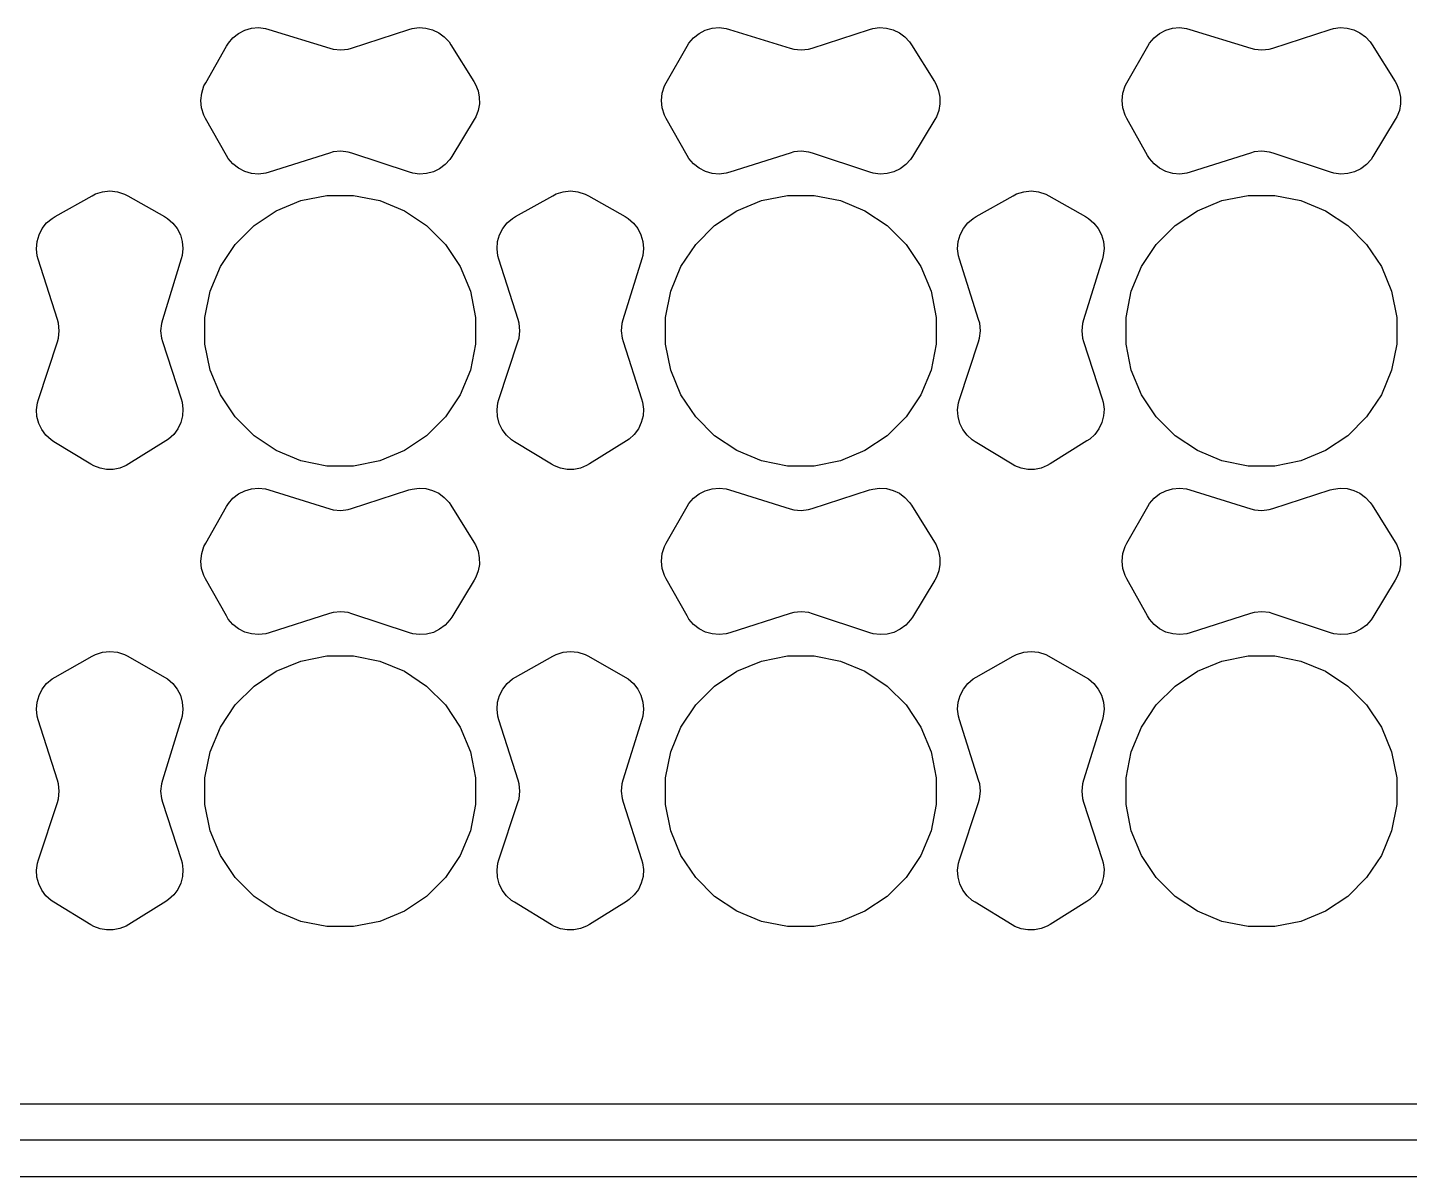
# Model space of a CAD drawing. Header units: millimetres. Extents: x 69 to 174, y -160 to -92.
# Drawn here: x 118.24 to 125.86, y -120.6 to -114.26 of the extents above; entities that cross this region are included whole.
import ezdxf

# ---------------------------------------------------------------- set-up
doc = ezdxf.new("R2010")
doc.units = ezdxf.units.MM
doc.layers.add('Front', color=13, linetype='CONTINUOUS', true_color=0xc83434)

msp = doc.modelspace()

# ---------------------------------------------------------------- linework, layer by layer
at = {"layer": 'Front', "linetype": 'CONTINUOUS'}
for p, q in [((119.369965, -114.319922), (119.400375, -114.295957)), ((119.400375, -114.295957), (119.434826, -114.278287)), ((119.434826, -114.278287), (119.472032, -114.267572)), ((119.472032, -114.267572), (119.510604, -114.264211)), ((119.510604, -114.264211), (119.549102, -114.26833)), ((119.549102, -114.26833), (119.56773, -114.273619)), ((119.56773, -114.273619), (119.903712, -114.377468)), ((120.024385, -114.376661), (120.340686, -114.274239)), ((120.340686, -114.274239), (120.358849, -114.268823)), ((120.358849, -114.268823), (120.396456, -114.264142)), ((120.396456, -114.264142), (120.434272, -114.266623)), ((120.434272, -114.266623), (120.470945, -114.276177)), ((120.470945, -114.276177), (120.505164, -114.292462)), ((120.505164, -114.292462), (120.535707, -114.314897)), ((121.909965, -114.319922), (121.940375, -114.295957)), ((121.940375, -114.295957), (121.974826, -114.278287)), ((121.974826, -114.278287), (122.012032, -114.267572)), ((122.012032, -114.267572), (122.050604, -114.264211)), ((122.050604, -114.264211), (122.089102, -114.26833)), ((122.089102, -114.26833), (122.10773, -114.273619)), ((122.10773, -114.273619), (122.443712, -114.377468)), ((122.564385, -114.376661), (122.880686, -114.274239)), ((122.880686, -114.274239), (122.898849, -114.268823)), ((122.898849, -114.268823), (122.936456, -114.264142)), ((122.936456, -114.264142), (122.974272, -114.266623)), ((122.974272, -114.266623), (123.010945, -114.276177)), ((123.010945, -114.276177), (123.045164, -114.292462)), ((123.045164, -114.292462), (123.075707, -114.314897)), ((124.449965, -114.319922), (124.480375, -114.295957)), ((124.480375, -114.295957), (124.514826, -114.278287)), ((124.514826, -114.278287), (124.552032, -114.267572)), ((124.552032, -114.267572), (124.590604, -114.264211)), ((124.590604, -114.264211), (124.629102, -114.26833)), ((124.629102, -114.26833), (124.64773, -114.273619)), ((124.64773, -114.273619), (124.983712, -114.377468)), ((125.104385, -114.376661), (125.420686, -114.274239)), ((125.420686, -114.274239), (125.438849, -114.268823)), ((125.438849, -114.268823), (125.476456, -114.264142)), ((125.476456, -114.264142), (125.514272, -114.266623)), ((125.514272, -114.266623), (125.550945, -114.276177)), ((125.550945, -114.276177), (125.585164, -114.292462)), ((125.585164, -114.292462), (125.615707, -114.314897)), ((119.219998, -114.567911), (119.334778, -114.365898)), ((119.334778, -114.365898), (119.344731, -114.349287)), ((119.344731, -114.349287), (119.369965, -114.319922)), ((120.535707, -114.314897), (120.561481, -114.342679)), ((120.561481, -114.342679), (120.571899, -114.358513)), ((120.571899, -114.358513), (120.698898, -114.561711)), ((121.759998, -114.567911), (121.874778, -114.365898)), ((121.874778, -114.365898), (121.884731, -114.349287)), ((121.884731, -114.349287), (121.909965, -114.319922)), ((123.075707, -114.314897), (123.101481, -114.342679)), ((123.101481, -114.342679), (123.111899, -114.358513)), ((123.111899, -114.358513), (123.238898, -114.561711)), ((124.299998, -114.567911), (124.414778, -114.365898)), ((124.414778, -114.365898), (124.424731, -114.349287)), ((124.424731, -114.349287), (124.449965, -114.319922)), ((125.615707, -114.314897), (125.641481, -114.342679)), ((125.641481, -114.342679), (125.651899, -114.358513)), ((125.651899, -114.358513), (125.778898, -114.561711)), ((119.903712, -114.377468), (119.923398, -114.383035)), ((119.923398, -114.383035), (119.964114, -114.386934)), ((119.964114, -114.386934), (120.004776, -114.382491)), ((120.004776, -114.382491), (120.024385, -114.376661)), ((122.443712, -114.377468), (122.463398, -114.383035)), ((122.463398, -114.383035), (122.504114, -114.386934)), ((122.504114, -114.386934), (122.544776, -114.382491)), ((122.544776, -114.382491), (122.564385, -114.376661)), ((124.983712, -114.377468), (125.003398, -114.383035)), ((125.003398, -114.383035), (125.044114, -114.386934)), ((125.044114, -114.386934), (125.084776, -114.382491)), ((125.084776, -114.382491), (125.104385, -114.376661)), ((119.197667, -114.625273), (119.210268, -114.586066)), ((119.210268, -114.586066), (119.219998, -114.567911)), ((120.698898, -114.561711), (120.7083, -114.577547)), ((120.7083, -114.577547), (120.721774, -114.611819)), ((121.737667, -114.625273), (121.750268, -114.586066)), ((121.750268, -114.586066), (121.759998, -114.567911)), ((123.238898, -114.561711), (123.2483, -114.577547)), ((123.2483, -114.577547), (123.261774, -114.611819)), ((124.277667, -114.625273), (124.290268, -114.586066)), ((124.290268, -114.586066), (124.299998, -114.567911)), ((125.778898, -114.561711), (125.7883, -114.577547)), ((125.7883, -114.577547), (125.801774, -114.611819)), ((119.193339, -114.666228), (119.197667, -114.625273)), ((119.197468, -114.707203), (119.193339, -114.666228)), ((120.721774, -114.611819), (120.72875, -114.647978)), ((120.72875, -114.647978), (120.728993, -114.684802)), ((121.733339, -114.666228), (121.737667, -114.625273)), ((121.737468, -114.707203), (121.733339, -114.666228)), ((123.261774, -114.611819), (123.26875, -114.647978)), ((123.26875, -114.647978), (123.268993, -114.684802)), ((124.273339, -114.666228), (124.277667, -114.625273)), ((124.277468, -114.707203), (124.273339, -114.666228)), ((125.801774, -114.611819), (125.80875, -114.647978)), ((125.80875, -114.647978), (125.808993, -114.684802)), ((119.20988, -114.74647), (119.197468, -114.707203)), ((119.219522, -114.764672), (119.20988, -114.74647)), ((120.709477, -114.755497), (120.700286, -114.771457)), ((120.722495, -114.72105), (120.709477, -114.755497)), ((120.728993, -114.684802), (120.722495, -114.72105)), ((121.74988, -114.74647), (121.737468, -114.707203)), ((121.759522, -114.764672), (121.74988, -114.74647)), ((123.249477, -114.755497), (123.240286, -114.771457)), ((123.262495, -114.72105), (123.249477, -114.755497)), ((123.268993, -114.684802), (123.262495, -114.72105)), ((124.28988, -114.74647), (124.277468, -114.707203)), ((124.299522, -114.764672), (124.28988, -114.74647)), ((125.789477, -114.755497), (125.780286, -114.771457)), ((125.802495, -114.72105), (125.789477, -114.755497)), ((125.808993, -114.684802), (125.802495, -114.72105)), ((119.334392, -114.969141), (119.219522, -114.764672)), ((120.700286, -114.771457), (120.576737, -114.975084)), ((121.874392, -114.969141), (121.759522, -114.764672)), ((123.240286, -114.771457), (123.116737, -114.975084)), ((124.414392, -114.969141), (124.299522, -114.764672)), ((125.780286, -114.771457), (125.656737, -114.975084)), ((119.344378, -114.985948), (119.334392, -114.969141)), ((119.902393, -114.955815), (119.569401, -115.061767)), ((119.922491, -114.94999), (119.902393, -114.955815)), ((119.964123, -114.945852), (119.922491, -114.94999)), ((120.005708, -114.950442), (119.964123, -114.945852)), ((120.025742, -114.956485), (120.005708, -114.950442)), ((120.343041, -115.061254), (120.025742, -114.956485)), ((120.576737, -114.975084), (120.56639, -114.99129)), ((121.884378, -114.985948), (121.874392, -114.969141)), ((122.442393, -114.955815), (122.109401, -115.061767)), ((122.462491, -114.94999), (122.442393, -114.955815)), ((122.504123, -114.945852), (122.462491, -114.94999)), ((122.545708, -114.950442), (122.504123, -114.945852)), ((122.565742, -114.956485), (122.545708, -114.950442)), ((122.883041, -115.061254), (122.565742, -114.956485)), ((123.116737, -114.975084), (123.10639, -114.99129)), ((124.424378, -114.985948), (124.414392, -114.969141)), ((124.982393, -114.955815), (124.649401, -115.061767)), ((125.002491, -114.94999), (124.982393, -114.955815)), ((125.044123, -114.945852), (125.002491, -114.94999)), ((125.085708, -114.950442), (125.044123, -114.945852)), ((125.105742, -114.956485), (125.085708, -114.950442)), ((125.423041, -115.061254), (125.105742, -114.956485)), ((125.656737, -114.975084), (125.64639, -114.99129)), ((119.369775, -115.015661), (119.344378, -114.985948)), ((119.400454, -115.039882), (119.369775, -115.015661)), ((119.435249, -115.057691), (119.400454, -115.039882)), ((119.472838, -115.068412), (119.435249, -115.057691)), ((119.569401, -115.061767), (119.550633, -115.067242)), ((120.361432, -115.066862), (120.343041, -115.061254)), ((120.475108, -115.059442), (120.437929, -115.069223)), ((120.509737, -115.042746), (120.475108, -115.059442)), ((120.540542, -115.019746), (120.509737, -115.042746)), ((120.56639, -114.99129), (120.540542, -115.019746)), ((121.909775, -115.015661), (121.884378, -114.985948)), ((121.940454, -115.039882), (121.909775, -115.015661)), ((121.975249, -115.057691), (121.940454, -115.039882)), ((122.012838, -115.068412), (121.975249, -115.057691)), ((122.109401, -115.061767), (122.090633, -115.067242)), ((122.901432, -115.066862), (122.883041, -115.061254)), ((123.015108, -115.059442), (122.977929, -115.069223)), ((123.049737, -115.042746), (123.015108, -115.059442)), ((123.080542, -115.019746), (123.049737, -115.042746)), ((123.10639, -114.99129), (123.080542, -115.019746)), ((124.449775, -115.015661), (124.424378, -114.985948)), ((124.480454, -115.039882), (124.449775, -115.015661)), ((124.515249, -115.057691), (124.480454, -115.039882)), ((124.552838, -115.068412), (124.515249, -115.057691)), ((124.649401, -115.061767), (124.630633, -115.067242)), ((125.441432, -115.066862), (125.423041, -115.061254)), ((125.555108, -115.059442), (125.517929, -115.069223)), ((125.589737, -115.042746), (125.555108, -115.059442)), ((125.620542, -115.019746), (125.589737, -115.042746)), ((125.64639, -114.99129), (125.620542, -115.019746)), ((119.511793, -115.071636), (119.472838, -115.068412)), ((119.550633, -115.067242), (119.511793, -115.071636)), ((120.399567, -115.071727), (120.361432, -115.066862)), ((120.437929, -115.069223), (120.399567, -115.071727)), ((122.051793, -115.071636), (122.012838, -115.068412)), ((122.090633, -115.067242), (122.051793, -115.071636)), ((122.939567, -115.071727), (122.901432, -115.066862)), ((122.977929, -115.069223), (122.939567, -115.071727)), ((124.591793, -115.071636), (124.552838, -115.068412)), ((124.630633, -115.067242), (124.591793, -115.071636)), ((125.479567, -115.071727), (125.441432, -115.066862)), ((125.517929, -115.069223), (125.479567, -115.071727)), ((118.389016, -115.306125), (118.593485, -115.191255)), ((118.593485, -115.191255), (118.611686, -115.181613)), ((118.611686, -115.181613), (118.650954, -115.169202)), ((118.650954, -115.169202), (118.691929, -115.165074)), ((118.691929, -115.165074), (118.732883, -115.169402)), ((118.732883, -115.169402), (118.77209, -115.182004)), ((118.77209, -115.182004), (118.790246, -115.191731)), ((118.790246, -115.191731), (118.992259, -115.306511)), ((119.744286, -115.218204), (119.888487, -115.18952)), ((119.888487, -115.18952), (120.035513, -115.18952)), ((120.035513, -115.18952), (120.179714, -115.218204)), ((120.929016, -115.306125), (121.133485, -115.191255)), ((121.133485, -115.191255), (121.151686, -115.181613)), ((121.151686, -115.181613), (121.190954, -115.169202)), ((121.190954, -115.169202), (121.231929, -115.165074)), ((121.231929, -115.165074), (121.272883, -115.169402)), ((121.272883, -115.169402), (121.31209, -115.182004)), ((121.31209, -115.182004), (121.330246, -115.191731)), ((121.330246, -115.191731), (121.532259, -115.306511)), ((122.284286, -115.218204), (122.428487, -115.18952)), ((122.428487, -115.18952), (122.575513, -115.18952)), ((122.575513, -115.18952), (122.719714, -115.218204)), ((123.469016, -115.306125), (123.673485, -115.191255)), ((123.673485, -115.191255), (123.691686, -115.181613)), ((123.691686, -115.181613), (123.730954, -115.169202)), ((123.730954, -115.169202), (123.771929, -115.165074)), ((123.771929, -115.165074), (123.812883, -115.169402)), ((123.812883, -115.169402), (123.85209, -115.182004)), ((123.85209, -115.182004), (123.870246, -115.191731)), ((123.870246, -115.191731), (124.072259, -115.306511)), ((124.824286, -115.218204), (124.968487, -115.18952)), ((124.968487, -115.18952), (125.115513, -115.18952)), ((125.115513, -115.18952), (125.259714, -115.218204)), ((119.486205, -115.356151), (119.608452, -115.274468)), ((119.608452, -115.274468), (119.744286, -115.218204)), ((120.179714, -115.218204), (120.315548, -115.274468)), ((120.315548, -115.274468), (120.437795, -115.356151)), ((122.026205, -115.356151), (122.148452, -115.274468)), ((122.148452, -115.274468), (122.284286, -115.218204)), ((122.719714, -115.218204), (122.855548, -115.274468)), ((122.855548, -115.274468), (122.977795, -115.356151)), ((124.566205, -115.356151), (124.688452, -115.274468)), ((124.688452, -115.274468), (124.824286, -115.218204)), ((125.259714, -115.218204), (125.395548, -115.274468)), ((125.395548, -115.274468), (125.517795, -115.356151)), ((118.318275, -115.372189), (118.342498, -115.341511)), ((118.342498, -115.341511), (118.372212, -115.316116)), ((118.372212, -115.316116), (118.389016, -115.306125)), ((118.992259, -115.306511), (119.00887, -115.316465)), ((119.00887, -115.316465), (119.038234, -115.341702)), ((119.038234, -115.341702), (119.0622, -115.372113)), ((119.382242, -115.460114), (119.486205, -115.356151)), ((120.437795, -115.356151), (120.541758, -115.460114)), ((120.858275, -115.372189), (120.882498, -115.341511)), ((120.882498, -115.341511), (120.912212, -115.316116)), ((120.912212, -115.316116), (120.929016, -115.306125)), ((121.532259, -115.306511), (121.54887, -115.316465)), ((121.54887, -115.316465), (121.578234, -115.341702)), ((121.578234, -115.341702), (121.6022, -115.372113)), ((121.922242, -115.460114), (122.026205, -115.356151)), ((122.977795, -115.356151), (123.081758, -115.460114)), ((123.398275, -115.372189), (123.422498, -115.341511)), ((123.422498, -115.341511), (123.452212, -115.316116)), ((123.452212, -115.316116), (123.469016, -115.306125)), ((124.072259, -115.306511), (124.08887, -115.316465)), ((124.08887, -115.316465), (124.118234, -115.341702)), ((124.118234, -115.341702), (124.1422, -115.372113)), ((124.462242, -115.460114), (124.566205, -115.356151)), ((125.517795, -115.356151), (125.621758, -115.460114)), ((118.289744, -115.444572), (118.300465, -115.406983)), ((118.300465, -115.406983), (118.318275, -115.372189)), ((119.0622, -115.372113), (119.079872, -115.406563)), ((119.079872, -115.406563), (119.090592, -115.443769)), ((120.829744, -115.444572), (120.840465, -115.406983)), ((120.840465, -115.406983), (120.858275, -115.372189)), ((121.6022, -115.372113), (121.619872, -115.406563)), ((121.619872, -115.406563), (121.630592, -115.443769)), ((123.369744, -115.444572), (123.380465, -115.406983)), ((123.380465, -115.406983), (123.398275, -115.372189)), ((124.1422, -115.372113), (124.159872, -115.406563)), ((124.159872, -115.406563), (124.170592, -115.443769)), ((118.28652, -115.483527), (118.289744, -115.444572)), ((118.290915, -115.522367), (118.28652, -115.483527)), ((119.093959, -115.482341), (119.089849, -115.520841)), ((119.090592, -115.443769), (119.093959, -115.482341)), ((119.300559, -115.582361), (119.382242, -115.460114)), ((120.541758, -115.460114), (120.623441, -115.582361)), ((120.82652, -115.483527), (120.829744, -115.444572)), ((120.830915, -115.522367), (120.82652, -115.483527)), ((121.633959, -115.482341), (121.629849, -115.520841)), ((121.630592, -115.443769), (121.633959, -115.482341)), ((121.840559, -115.582361), (121.922242, -115.460114)), ((123.081758, -115.460114), (123.163441, -115.582361)), ((123.36652, -115.483527), (123.369744, -115.444572)), ((123.370915, -115.522367), (123.36652, -115.483527)), ((124.173959, -115.482341), (124.169849, -115.520841)), ((124.170592, -115.443769), (124.173959, -115.482341)), ((124.380559, -115.582361), (124.462242, -115.460114)), ((125.621758, -115.460114), (125.703441, -115.582361)), ((118.29639, -115.541134), (118.290915, -115.522367)), ((118.402342, -115.874126), (118.29639, -115.541134)), ((119.084538, -115.539463), (118.980689, -115.875445)), ((119.089849, -115.520841), (119.084538, -115.539463)), ((119.244295, -115.718195), (119.300559, -115.582361)), ((120.623441, -115.582361), (120.679705, -115.718195)), ((120.83639, -115.541134), (120.830915, -115.522367)), ((120.942342, -115.874126), (120.83639, -115.541134)), ((121.624538, -115.539463), (121.520689, -115.875445)), ((121.629849, -115.520841), (121.624538, -115.539463)), ((121.784295, -115.718195), (121.840559, -115.582361)), ((123.163441, -115.582361), (123.219705, -115.718195)), ((123.37639, -115.541134), (123.370915, -115.522367)), ((123.482342, -115.874126), (123.37639, -115.541134)), ((124.164538, -115.539463), (124.060689, -115.875445)), ((124.169849, -115.520841), (124.164538, -115.539463)), ((124.324295, -115.718195), (124.380559, -115.582361)), ((125.703441, -115.582361), (125.759705, -115.718195)), ((119.215611, -115.862396), (119.244295, -115.718195)), ((120.679705, -115.718195), (120.708389, -115.862396)), ((121.755611, -115.862396), (121.784295, -115.718195)), ((123.219705, -115.718195), (123.248389, -115.862396)), ((124.295611, -115.862396), (124.324295, -115.718195)), ((125.759705, -115.718195), (125.788389, -115.862396)), ((118.408166, -115.894225), (118.402342, -115.874126)), ((118.412305, -115.935857), (118.408166, -115.894225)), ((118.975122, -115.895131), (118.971224, -115.935848)), ((118.980689, -115.875445), (118.975122, -115.895131)), ((119.215611, -116.009422), (119.215611, -115.862396)), ((120.708389, -115.862396), (120.708389, -116.009422)), ((120.948166, -115.894225), (120.942342, -115.874126)), ((120.952305, -115.935857), (120.948166, -115.894225)), ((121.515122, -115.895131), (121.511224, -115.935848)), ((121.520689, -115.875445), (121.515122, -115.895131)), ((121.755611, -116.009422), (121.755611, -115.862396)), ((123.248389, -115.862396), (123.248389, -116.009422)), ((123.488166, -115.894225), (123.482342, -115.874126)), ((123.492305, -115.935857), (123.488166, -115.894225)), ((124.055122, -115.895131), (124.051224, -115.935848)), ((124.060689, -115.875445), (124.055122, -115.895131)), ((124.295611, -116.009422), (124.295611, -115.862396)), ((125.788389, -115.862396), (125.788389, -116.009422)), ((118.407715, -115.977441), (118.412305, -115.935857)), ((118.971224, -115.935848), (118.975666, -115.976509)), ((120.947715, -115.977441), (120.952305, -115.935857)), ((121.511224, -115.935848), (121.515666, -115.976509)), ((123.487715, -115.977441), (123.492305, -115.935857)), ((124.051224, -115.935848), (124.055666, -115.976509)), ((118.296903, -116.314774), (118.401672, -115.997475)), ((118.401672, -115.997475), (118.407715, -115.977441)), ((118.975666, -115.976509), (118.981496, -115.996118)), ((118.981496, -115.996118), (119.083918, -116.312419)), ((119.244295, -116.153623), (119.215611, -116.009422)), ((120.708389, -116.009422), (120.679705, -116.153623)), ((120.836903, -116.314774), (120.941672, -115.997475)), ((120.941672, -115.997475), (120.947715, -115.977441)), ((121.515666, -115.976509), (121.521496, -115.996118)), ((121.521496, -115.996118), (121.623918, -116.312419)), ((121.784295, -116.153623), (121.755611, -116.009422)), ((123.248389, -116.009422), (123.219705, -116.153623)), ((123.376903, -116.314774), (123.481672, -115.997475)), ((123.481672, -115.997475), (123.487715, -115.977441)), ((124.055666, -115.976509), (124.061496, -115.996118)), ((124.061496, -115.996118), (124.163918, -116.312419)), ((124.324295, -116.153623), (124.295611, -116.009422)), ((125.788389, -116.009422), (125.759705, -116.153623)), ((119.300559, -116.289457), (119.244295, -116.153623)), ((120.679705, -116.153623), (120.623441, -116.289457)), ((121.840559, -116.289457), (121.784295, -116.153623)), ((123.219705, -116.153623), (123.163441, -116.289457)), ((124.380559, -116.289457), (124.324295, -116.153623)), ((125.759705, -116.153623), (125.703441, -116.289457)), ((118.286445, -116.371303), (118.291314, -116.33317)), ((118.291314, -116.33317), (118.296903, -116.314774)), ((119.083918, -116.312419), (119.089334, -116.330582)), ((119.089334, -116.330582), (119.094014, -116.368189)), ((119.382242, -116.411704), (119.300559, -116.289457)), ((120.623441, -116.289457), (120.541758, -116.411704)), ((120.826445, -116.371303), (120.831314, -116.33317)), ((120.831314, -116.33317), (120.836903, -116.314774)), ((121.623918, -116.312419), (121.629334, -116.330582)), ((121.629334, -116.330582), (121.634014, -116.368189)), ((121.922242, -116.411704), (121.840559, -116.289457)), ((123.163441, -116.289457), (123.081758, -116.411704)), ((123.366445, -116.371303), (123.371314, -116.33317)), ((123.371314, -116.33317), (123.376903, -116.314774)), ((124.163918, -116.312419), (124.169334, -116.330582)), ((124.169334, -116.330582), (124.174014, -116.368189)), ((124.462242, -116.411704), (124.380559, -116.289457)), ((125.703441, -116.289457), (125.621758, -116.411704)), ((118.288945, -116.409664), (118.286445, -116.371303)), ((118.298721, -116.446843), (118.288945, -116.409664)), ((119.091532, -116.406004), (119.081978, -116.442677)), ((119.094014, -116.368189), (119.091532, -116.406004)), ((119.486205, -116.515667), (119.382242, -116.411704)), ((120.541758, -116.411704), (120.437795, -116.515667)), ((120.828945, -116.409664), (120.826445, -116.371303)), ((120.838721, -116.446843), (120.828945, -116.409664)), ((121.631532, -116.406004), (121.621978, -116.442677)), ((121.634014, -116.368189), (121.631532, -116.406004)), ((122.026205, -116.515667), (121.922242, -116.411704)), ((123.081758, -116.411704), (122.977795, -116.515667)), ((123.368945, -116.409664), (123.366445, -116.371303)), ((123.378721, -116.446843), (123.368945, -116.409664)), ((124.171532, -116.406004), (124.161978, -116.442677)), ((124.174014, -116.368189), (124.171532, -116.406004)), ((124.566205, -116.515667), (124.462242, -116.411704)), ((125.621758, -116.411704), (125.517795, -116.515667)), ((118.315415, -116.481471), (118.298721, -116.446843)), ((118.338413, -116.512276), (118.315415, -116.481471)), ((119.043258, -116.507438), (119.015477, -116.533213)), ((119.065693, -116.476896), (119.043258, -116.507438)), ((119.081978, -116.442677), (119.065693, -116.476896)), ((120.855415, -116.481471), (120.838721, -116.446843)), ((120.878413, -116.512276), (120.855415, -116.481471)), ((121.583258, -116.507438), (121.555477, -116.533213)), ((121.605693, -116.476896), (121.583258, -116.507438)), ((121.621978, -116.442677), (121.605693, -116.476896)), ((123.395415, -116.481471), (123.378721, -116.446843)), ((123.418413, -116.512276), (123.395415, -116.481471)), ((124.123258, -116.507438), (124.095477, -116.533213)), ((124.145693, -116.476896), (124.123258, -116.507438)), ((124.161978, -116.442677), (124.145693, -116.476896)), ((118.366868, -116.538124), (118.338413, -116.512276)), ((118.383073, -116.54847), (118.366868, -116.538124)), ((118.5867, -116.672019), (118.383073, -116.54847)), ((118.999644, -116.543632), (118.796446, -116.670631)), ((119.015477, -116.533213), (118.999644, -116.543632)), ((119.608452, -116.59735), (119.486205, -116.515667)), ((120.437795, -116.515667), (120.315548, -116.59735)), ((120.906868, -116.538124), (120.878413, -116.512276)), ((120.923073, -116.54847), (120.906868, -116.538124)), ((121.1267, -116.672019), (120.923073, -116.54847)), ((121.539644, -116.543632), (121.336446, -116.670631)), ((121.555477, -116.533213), (121.539644, -116.543632)), ((122.148452, -116.59735), (122.026205, -116.515667)), ((122.977795, -116.515667), (122.855548, -116.59735)), ((123.446868, -116.538124), (123.418413, -116.512276)), ((123.463073, -116.54847), (123.446868, -116.538124)), ((123.6667, -116.672019), (123.463073, -116.54847)), ((124.079644, -116.543632), (123.876446, -116.670631)), ((124.095477, -116.533213), (124.079644, -116.543632)), ((124.688452, -116.59735), (124.566205, -116.515667)), ((125.517795, -116.515667), (125.395548, -116.59735)), ((119.744286, -116.653614), (119.608452, -116.59735)), ((119.888487, -116.682298), (119.744286, -116.653614)), ((120.179714, -116.653614), (120.035513, -116.682298)), ((120.315548, -116.59735), (120.179714, -116.653614)), ((122.284286, -116.653614), (122.148452, -116.59735)), ((122.428487, -116.682298), (122.284286, -116.653614)), ((122.719714, -116.653614), (122.575513, -116.682298)), ((122.855548, -116.59735), (122.719714, -116.653614)), ((124.824286, -116.653614), (124.688452, -116.59735)), ((124.968487, -116.682298), (124.824286, -116.653614)), ((125.259714, -116.653614), (125.115513, -116.682298)), ((125.395548, -116.59735), (125.259714, -116.653614)), ((118.602661, -116.681208), (118.5867, -116.672019)), ((118.637108, -116.694228), (118.602661, -116.681208)), ((118.673355, -116.700726), (118.637108, -116.694228)), ((118.710179, -116.700483), (118.673355, -116.700726)), ((118.746338, -116.693507), (118.710179, -116.700483)), ((118.78061, -116.680034), (118.746338, -116.693507)), ((118.796446, -116.670631), (118.78061, -116.680034)), ((120.035513, -116.682298), (119.888487, -116.682298)), ((121.142661, -116.681208), (121.1267, -116.672019)), ((121.177108, -116.694228), (121.142661, -116.681208)), ((121.213355, -116.700726), (121.177108, -116.694228)), ((121.250179, -116.700483), (121.213355, -116.700726)), ((121.286338, -116.693507), (121.250179, -116.700483)), ((121.32061, -116.680034), (121.286338, -116.693507)), ((121.336446, -116.670631), (121.32061, -116.680034)), ((122.575513, -116.682298), (122.428487, -116.682298)), ((123.682661, -116.681208), (123.6667, -116.672019)), ((123.717108, -116.694228), (123.682661, -116.681208)), ((123.753355, -116.700726), (123.717108, -116.694228)), ((123.790179, -116.700483), (123.753355, -116.700726)), ((123.826338, -116.693507), (123.790179, -116.700483)), ((123.86061, -116.680034), (123.826338, -116.693507)), ((123.876446, -116.670631), (123.86061, -116.680034)), ((125.115513, -116.682298), (124.968487, -116.682298)), ((119.434826, -116.818287), (119.472032, -116.807572)), ((119.472032, -116.807572), (119.510604, -116.804211)), ((119.510604, -116.804211), (119.549102, -116.80833)), ((119.549102, -116.80833), (119.56773, -116.813619)), ((119.56773, -116.813619), (119.903712, -116.917468)), ((120.024385, -116.916661), (120.340686, -116.814239)), ((120.340686, -116.814239), (120.358849, -116.808823)), ((120.358849, -116.808823), (120.396456, -116.804142)), ((120.396456, -116.804142), (120.434272, -116.806623)), ((120.434272, -116.806623), (120.470945, -116.816177)), ((121.974826, -116.818287), (122.012032, -116.807572)), ((122.012032, -116.807572), (122.050604, -116.804211)), ((122.050604, -116.804211), (122.089102, -116.80833)), ((122.089102, -116.80833), (122.10773, -116.813619)), ((122.10773, -116.813619), (122.443712, -116.917468)), ((122.564385, -116.916661), (122.880686, -116.814239)), ((122.880686, -116.814239), (122.898849, -116.808823)), ((122.898849, -116.808823), (122.936456, -116.804142)), ((122.936456, -116.804142), (122.974272, -116.806623)), ((122.974272, -116.806623), (123.010945, -116.816177)), ((124.514826, -116.818287), (124.552032, -116.807572)), ((124.552032, -116.807572), (124.590604, -116.804211)), ((124.590604, -116.804211), (124.629102, -116.80833)), ((124.629102, -116.80833), (124.64773, -116.813619)), ((124.64773, -116.813619), (124.983712, -116.917468)), ((125.104385, -116.916661), (125.420686, -116.814239)), ((125.420686, -116.814239), (125.438849, -116.808823)), ((125.438849, -116.808823), (125.476456, -116.804142)), ((125.476456, -116.804142), (125.514272, -116.806623)), ((125.514272, -116.806623), (125.550945, -116.816177)), ((119.334778, -116.905898), (119.344731, -116.889287)), ((119.344731, -116.889287), (119.369965, -116.859922)), ((119.369965, -116.859922), (119.400375, -116.835957)), ((119.400375, -116.835957), (119.434826, -116.818287)), ((120.470945, -116.816177), (120.505164, -116.832462)), ((120.505164, -116.832462), (120.535707, -116.854897)), ((120.535707, -116.854897), (120.561481, -116.882679)), ((120.561481, -116.882679), (120.571899, -116.898513)), ((121.874778, -116.905898), (121.884731, -116.889287)), ((121.884731, -116.889287), (121.909965, -116.859922)), ((121.909965, -116.859922), (121.940375, -116.835957)), ((121.940375, -116.835957), (121.974826, -116.818287)), ((123.010945, -116.816177), (123.045164, -116.832462)), ((123.045164, -116.832462), (123.075707, -116.854897)), ((123.075707, -116.854897), (123.101481, -116.882679)), ((123.101481, -116.882679), (123.111899, -116.898513)), ((124.414778, -116.905898), (124.424731, -116.889287)), ((124.424731, -116.889287), (124.449965, -116.859922)), ((124.449965, -116.859922), (124.480375, -116.835957)), ((124.480375, -116.835957), (124.514826, -116.818287)), ((125.550945, -116.816177), (125.585164, -116.832462)), ((125.585164, -116.832462), (125.615707, -116.854897)), ((125.615707, -116.854897), (125.641481, -116.882679)), ((125.641481, -116.882679), (125.651899, -116.898513)), ((119.219998, -117.107911), (119.334778, -116.905898)), ((119.903712, -116.917468), (119.923398, -116.923035)), ((119.923398, -116.923035), (119.964114, -116.926934)), ((119.964114, -116.926934), (120.004776, -116.922491)), ((120.004776, -116.922491), (120.024385, -116.916661)), ((120.571899, -116.898513), (120.698898, -117.101711)), ((121.759998, -117.107911), (121.874778, -116.905898)), ((122.443712, -116.917468), (122.463398, -116.923035)), ((122.463398, -116.923035), (122.504114, -116.926934)), ((122.504114, -116.926934), (122.544776, -116.922491)), ((122.544776, -116.922491), (122.564385, -116.916661)), ((123.111899, -116.898513), (123.238898, -117.101711)), ((124.299998, -117.107911), (124.414778, -116.905898)), ((124.983712, -116.917468), (125.003398, -116.923035)), ((125.003398, -116.923035), (125.044114, -116.926934)), ((125.044114, -116.926934), (125.084776, -116.922491)), ((125.084776, -116.922491), (125.104385, -116.916661)), ((125.651899, -116.898513), (125.778898, -117.101711)), ((119.210268, -117.126066), (119.219998, -117.107911)), ((120.698898, -117.101711), (120.7083, -117.117547)), ((120.7083, -117.117547), (120.721774, -117.151819)), ((121.750268, -117.126066), (121.759998, -117.107911)), ((123.238898, -117.101711), (123.2483, -117.117547)), ((123.2483, -117.117547), (123.261774, -117.151819)), ((124.290268, -117.126066), (124.299998, -117.107911)), ((125.778898, -117.101711), (125.7883, -117.117547)), ((125.7883, -117.117547), (125.801774, -117.151819)), ((119.193339, -117.206228), (119.197667, -117.165273)), ((119.197667, -117.165273), (119.210268, -117.126066)), ((120.721774, -117.151819), (120.72875, -117.187978)), ((120.72875, -117.187978), (120.728993, -117.224802)), ((121.733339, -117.206228), (121.737667, -117.165273)), ((121.737667, -117.165273), (121.750268, -117.126066)), ((123.261774, -117.151819), (123.26875, -117.187978)), ((123.26875, -117.187978), (123.268993, -117.224802)), ((124.273339, -117.206228), (124.277667, -117.165273)), ((124.277667, -117.165273), (124.290268, -117.126066)), ((125.801774, -117.151819), (125.80875, -117.187978)), ((125.80875, -117.187978), (125.808993, -117.224802)), ((119.197468, -117.247203), (119.193339, -117.206228)), ((119.20988, -117.28647), (119.197468, -117.247203)), ((120.722495, -117.26105), (120.709477, -117.295497)), ((120.728993, -117.224802), (120.722495, -117.26105)), ((121.737468, -117.247203), (121.733339, -117.206228)), ((121.74988, -117.28647), (121.737468, -117.247203)), ((123.262495, -117.26105), (123.249477, -117.295497)), ((123.268993, -117.224802), (123.262495, -117.26105)), ((124.277468, -117.247203), (124.273339, -117.206228)), ((124.28988, -117.28647), (124.277468, -117.247203)), ((125.802495, -117.26105), (125.789477, -117.295497)), ((125.808993, -117.224802), (125.802495, -117.26105)), ((119.219522, -117.304672), (119.20988, -117.28647)), ((119.334392, -117.509141), (119.219522, -117.304672)), ((120.700286, -117.311457), (120.576737, -117.515084)), ((120.709477, -117.295497), (120.700286, -117.311457)), ((121.759522, -117.304672), (121.74988, -117.28647)), ((121.874392, -117.509141), (121.759522, -117.304672)), ((123.240286, -117.311457), (123.116737, -117.515084)), ((123.249477, -117.295497), (123.240286, -117.311457)), ((124.299522, -117.304672), (124.28988, -117.28647)), ((124.414392, -117.509141), (124.299522, -117.304672)), ((125.780286, -117.311457), (125.656737, -117.515084)), ((125.789477, -117.295497), (125.780286, -117.311457)), ((119.902393, -117.495815), (119.569401, -117.601767)), ((119.922491, -117.48999), (119.902393, -117.495815)), ((119.964123, -117.485852), (119.922491, -117.48999)), ((120.005708, -117.490442), (119.964123, -117.485852)), ((120.025742, -117.496485), (120.005708, -117.490442)), ((120.343041, -117.601254), (120.025742, -117.496485)), ((122.442393, -117.495815), (122.109401, -117.601767)), ((122.462491, -117.48999), (122.442393, -117.495815)), ((122.504123, -117.485852), (122.462491, -117.48999)), ((122.545708, -117.490442), (122.504123, -117.485852)), ((122.565742, -117.496485), (122.545708, -117.490442)), ((122.883041, -117.601254), (122.565742, -117.496485)), ((124.982393, -117.495815), (124.649401, -117.601767)), ((125.002491, -117.48999), (124.982393, -117.495815)), ((125.044123, -117.485852), (125.002491, -117.48999)), ((125.085708, -117.490442), (125.044123, -117.485852)), ((125.105742, -117.496485), (125.085708, -117.490442)), ((125.423041, -117.601254), (125.105742, -117.496485)), ((119.344378, -117.525948), (119.334392, -117.509141)), ((119.369775, -117.555661), (119.344378, -117.525948)), ((119.400454, -117.579882), (119.369775, -117.555661)), ((120.540542, -117.559746), (120.509737, -117.582746)), ((120.56639, -117.53129), (120.540542, -117.559746)), ((120.576737, -117.515084), (120.56639, -117.53129)), ((121.884378, -117.525948), (121.874392, -117.509141)), ((121.909775, -117.555661), (121.884378, -117.525948)), ((121.940454, -117.579882), (121.909775, -117.555661)), ((123.080542, -117.559746), (123.049737, -117.582746)), ((123.10639, -117.53129), (123.080542, -117.559746)), ((123.116737, -117.515084), (123.10639, -117.53129)), ((124.424378, -117.525948), (124.414392, -117.509141)), ((124.449775, -117.555661), (124.424378, -117.525948)), ((124.480454, -117.579882), (124.449775, -117.555661)), ((125.620542, -117.559746), (125.589737, -117.582746)), ((125.64639, -117.53129), (125.620542, -117.559746)), ((125.656737, -117.515084), (125.64639, -117.53129)), ((119.435249, -117.597691), (119.400454, -117.579882)), ((119.472838, -117.608412), (119.435249, -117.597691)), ((119.511793, -117.611636), (119.472838, -117.608412)), ((119.550633, -117.607242), (119.511793, -117.611636)), ((119.569401, -117.601767), (119.550633, -117.607242)), ((120.361432, -117.606862), (120.343041, -117.601254)), ((120.399567, -117.611727), (120.361432, -117.606862)), ((120.437929, -117.609223), (120.399567, -117.611727)), ((120.475108, -117.599442), (120.437929, -117.609223)), ((120.509737, -117.582746), (120.475108, -117.599442)), ((121.975249, -117.597691), (121.940454, -117.579882)), ((122.012838, -117.608412), (121.975249, -117.597691)), ((122.051793, -117.611636), (122.012838, -117.608412)), ((122.090633, -117.607242), (122.051793, -117.611636)), ((122.109401, -117.601767), (122.090633, -117.607242)), ((122.901432, -117.606862), (122.883041, -117.601254)), ((122.939567, -117.611727), (122.901432, -117.606862)), ((122.977929, -117.609223), (122.939567, -117.611727)), ((123.015108, -117.599442), (122.977929, -117.609223)), ((123.049737, -117.582746), (123.015108, -117.599442)), ((124.515249, -117.597691), (124.480454, -117.579882)), ((124.552838, -117.608412), (124.515249, -117.597691)), ((124.591793, -117.611636), (124.552838, -117.608412)), ((124.630633, -117.607242), (124.591793, -117.611636)), ((124.649401, -117.601767), (124.630633, -117.607242)), ((125.441432, -117.606862), (125.423041, -117.601254)), ((125.479567, -117.611727), (125.441432, -117.606862)), ((125.517929, -117.609223), (125.479567, -117.611727)), ((125.555108, -117.599442), (125.517929, -117.609223)), ((125.589737, -117.582746), (125.555108, -117.599442)), ((118.593485, -117.731255), (118.611686, -117.721613)), ((118.611686, -117.721613), (118.650954, -117.709202)), ((118.650954, -117.709202), (118.691929, -117.705074)), ((118.691929, -117.705074), (118.732883, -117.709402)), ((118.732883, -117.709402), (118.77209, -117.722004)), ((118.77209, -117.722004), (118.790246, -117.731731)), ((121.133485, -117.731255), (121.151686, -117.721613)), ((121.151686, -117.721613), (121.190954, -117.709202)), ((121.190954, -117.709202), (121.231929, -117.705074)), ((121.231929, -117.705074), (121.272883, -117.709402)), ((121.272883, -117.709402), (121.31209, -117.722004)), ((121.31209, -117.722004), (121.330246, -117.731731)), ((123.673485, -117.731255), (123.691686, -117.721613)), ((123.691686, -117.721613), (123.730954, -117.709202)), ((123.730954, -117.709202), (123.771929, -117.705074)), ((123.771929, -117.705074), (123.812883, -117.709402)), ((123.812883, -117.709402), (123.85209, -117.722004)), ((123.85209, -117.722004), (123.870246, -117.731731)), ((118.389016, -117.846125), (118.593485, -117.731255)), ((118.790246, -117.731731), (118.992259, -117.846511)), ((119.608452, -117.814468), (119.744286, -117.758204)), ((119.744286, -117.758204), (119.888487, -117.72952)), ((119.888487, -117.72952), (120.035513, -117.72952)), ((120.035513, -117.72952), (120.179714, -117.758204)), ((120.179714, -117.758204), (120.315548, -117.814468)), ((120.929016, -117.846125), (121.133485, -117.731255)), ((121.330246, -117.731731), (121.532259, -117.846511)), ((122.148452, -117.814468), (122.284286, -117.758204)), ((122.284286, -117.758204), (122.428487, -117.72952)), ((122.428487, -117.72952), (122.575513, -117.72952)), ((122.575513, -117.72952), (122.719714, -117.758204)), ((122.719714, -117.758204), (122.855548, -117.814468)), ((123.469016, -117.846125), (123.673485, -117.731255)), ((123.870246, -117.731731), (124.072259, -117.846511)), ((124.688452, -117.814468), (124.824286, -117.758204)), ((124.824286, -117.758204), (124.968487, -117.72952)), ((124.968487, -117.72952), (125.115513, -117.72952)), ((125.115513, -117.72952), (125.259714, -117.758204)), ((125.259714, -117.758204), (125.395548, -117.814468)), ((118.342498, -117.881511), (118.372212, -117.856116)), ((118.372212, -117.856116), (118.389016, -117.846125)), ((118.992259, -117.846511), (119.00887, -117.856465)), ((119.00887, -117.856465), (119.038234, -117.881702)), ((119.486205, -117.896151), (119.608452, -117.814468)), ((120.315548, -117.814468), (120.437795, -117.896151)), ((120.882498, -117.881511), (120.912212, -117.856116)), ((120.912212, -117.856116), (120.929016, -117.846125)), ((121.532259, -117.846511), (121.54887, -117.856465)), ((121.54887, -117.856465), (121.578234, -117.881702)), ((122.026205, -117.896151), (122.148452, -117.814468)), ((122.855548, -117.814468), (122.977795, -117.896151)), ((123.422498, -117.881511), (123.452212, -117.856116)), ((123.452212, -117.856116), (123.469016, -117.846125)), ((124.072259, -117.846511), (124.08887, -117.856465)), ((124.08887, -117.856465), (124.118234, -117.881702)), ((124.566205, -117.896151), (124.688452, -117.814468)), ((125.395548, -117.814468), (125.517795, -117.896151)), ((118.289744, -117.984572), (118.300465, -117.946983)), ((118.300465, -117.946983), (118.318275, -117.912189)), ((118.318275, -117.912189), (118.342498, -117.881511)), ((119.038234, -117.881702), (119.0622, -117.912113)), ((119.0622, -117.912113), (119.079872, -117.946563)), ((119.079872, -117.946563), (119.090592, -117.983769)), ((119.382242, -118.000114), (119.486205, -117.896151)), ((120.437795, -117.896151), (120.541758, -118.000114)), ((120.829744, -117.984572), (120.840465, -117.946983)), ((120.840465, -117.946983), (120.858275, -117.912189)), ((120.858275, -117.912189), (120.882498, -117.881511)), ((121.578234, -117.881702), (121.6022, -117.912113)), ((121.6022, -117.912113), (121.619872, -117.946563)), ((121.619872, -117.946563), (121.630592, -117.983769)), ((121.922242, -118.000114), (122.026205, -117.896151)), ((122.977795, -117.896151), (123.081758, -118.000114)), ((123.369744, -117.984572), (123.380465, -117.946983)), ((123.380465, -117.946983), (123.398275, -117.912189)), ((123.398275, -117.912189), (123.422498, -117.881511)), ((124.118234, -117.881702), (124.1422, -117.912113)), ((124.1422, -117.912113), (124.159872, -117.946563)), ((124.159872, -117.946563), (124.170592, -117.983769)), ((124.462242, -118.000114), (124.566205, -117.896151)), ((125.517795, -117.896151), (125.621758, -118.000114)), ((118.28652, -118.023527), (118.289744, -117.984572)), ((118.290915, -118.062367), (118.28652, -118.023527)), ((119.093959, -118.022341), (119.089849, -118.060841)), ((119.090592, -117.983769), (119.093959, -118.022341)), ((119.300559, -118.122361), (119.382242, -118.000114)), ((120.541758, -118.000114), (120.623441, -118.122361)), ((120.82652, -118.023527), (120.829744, -117.984572)), ((120.830915, -118.062367), (120.82652, -118.023527)), ((121.633959, -118.022341), (121.629849, -118.060841)), ((121.630592, -117.983769), (121.633959, -118.022341)), ((121.840559, -118.122361), (121.922242, -118.000114)), ((123.081758, -118.000114), (123.163441, -118.122361)), ((123.36652, -118.023527), (123.369744, -117.984572)), ((123.370915, -118.062367), (123.36652, -118.023527)), ((124.173959, -118.022341), (124.169849, -118.060841)), ((124.170592, -117.983769), (124.173959, -118.022341)), ((124.380559, -118.122361), (124.462242, -118.000114)), ((125.621758, -118.000114), (125.703441, -118.122361)), ((118.29639, -118.081134), (118.290915, -118.062367)), ((118.402342, -118.414126), (118.29639, -118.081134)), ((119.084538, -118.079463), (118.980689, -118.415445)), ((119.089849, -118.060841), (119.084538, -118.079463)), ((120.83639, -118.081134), (120.830915, -118.062367)), ((120.942342, -118.414126), (120.83639, -118.081134)), ((121.624538, -118.079463), (121.520689, -118.415445)), ((121.629849, -118.060841), (121.624538, -118.079463)), ((123.37639, -118.081134), (123.370915, -118.062367)), ((123.482342, -118.414126), (123.37639, -118.081134)), ((124.164538, -118.079463), (124.060689, -118.415445)), ((124.169849, -118.060841), (124.164538, -118.079463)), ((119.244295, -118.258195), (119.300559, -118.122361)), ((120.623441, -118.122361), (120.679705, -118.258195)), ((121.784295, -118.258195), (121.840559, -118.122361)), ((123.163441, -118.122361), (123.219705, -118.258195)), ((124.324295, -118.258195), (124.380559, -118.122361)), ((125.703441, -118.122361), (125.759705, -118.258195)), ((119.215611, -118.402396), (119.244295, -118.258195)), ((120.679705, -118.258195), (120.708389, -118.402396)), ((121.755611, -118.402396), (121.784295, -118.258195)), ((123.219705, -118.258195), (123.248389, -118.402396)), ((124.295611, -118.402396), (124.324295, -118.258195)), ((125.759705, -118.258195), (125.788389, -118.402396)), ((118.408166, -118.434225), (118.402342, -118.414126)), ((119.215611, -118.549422), (119.215611, -118.402396)), ((120.708389, -118.402396), (120.708389, -118.549422)), ((120.948166, -118.434225), (120.942342, -118.414126)), ((121.755611, -118.549422), (121.755611, -118.402396)), ((123.248389, -118.402396), (123.248389, -118.549422)), ((123.488166, -118.434225), (123.482342, -118.414126)), ((124.295611, -118.549422), (124.295611, -118.402396)), ((125.788389, -118.402396), (125.788389, -118.549422)), ((118.407715, -118.517441), (118.412305, -118.475857)), ((118.412305, -118.475857), (118.408166, -118.434225)), ((118.975122, -118.435131), (118.971224, -118.475848)), ((118.971224, -118.475848), (118.975666, -118.516509)), ((118.980689, -118.415445), (118.975122, -118.435131)), ((120.947715, -118.517441), (120.952305, -118.475857)), ((120.952305, -118.475857), (120.948166, -118.434225)), ((121.515122, -118.435131), (121.511224, -118.475848)), ((121.511224, -118.475848), (121.515666, -118.516509)), ((121.520689, -118.415445), (121.515122, -118.435131)), ((123.487715, -118.517441), (123.492305, -118.475857)), ((123.492305, -118.475857), (123.488166, -118.434225)), ((124.055122, -118.435131), (124.051224, -118.475848)), ((124.051224, -118.475848), (124.055666, -118.516509)), ((124.060689, -118.415445), (124.055122, -118.435131)), ((118.296903, -118.854774), (118.401672, -118.537475)), ((118.401672, -118.537475), (118.407715, -118.517441)), ((118.975666, -118.516509), (118.981496, -118.536118)), ((118.981496, -118.536118), (119.083918, -118.852419)), ((119.244295, -118.693623), (119.215611, -118.549422)), ((120.708389, -118.549422), (120.679705, -118.693623)), ((120.836903, -118.854774), (120.941672, -118.537475)), ((120.941672, -118.537475), (120.947715, -118.517441)), ((121.515666, -118.516509), (121.521496, -118.536118)), ((121.521496, -118.536118), (121.623918, -118.852419)), ((121.784295, -118.693623), (121.755611, -118.549422)), ((123.248389, -118.549422), (123.219705, -118.693623)), ((123.376903, -118.854774), (123.481672, -118.537475)), ((123.481672, -118.537475), (123.487715, -118.517441)), ((124.055666, -118.516509), (124.061496, -118.536118)), ((124.061496, -118.536118), (124.163918, -118.852419)), ((124.324295, -118.693623), (124.295611, -118.549422)), ((125.788389, -118.549422), (125.759705, -118.693623)), ((119.300559, -118.829457), (119.244295, -118.693623)), ((120.679705, -118.693623), (120.623441, -118.829457)), ((121.840559, -118.829457), (121.784295, -118.693623)), ((123.219705, -118.693623), (123.163441, -118.829457)), ((124.380559, -118.829457), (124.324295, -118.693623)), ((125.759705, -118.693623), (125.703441, -118.829457)), ((118.291314, -118.87317), (118.296903, -118.854774)), ((119.083918, -118.852419), (119.089334, -118.870582)), ((119.089334, -118.870582), (119.094014, -118.908189)), ((119.382242, -118.951704), (119.300559, -118.829457)), ((120.623441, -118.829457), (120.541758, -118.951704)), ((120.831314, -118.87317), (120.836903, -118.854774)), ((121.623918, -118.852419), (121.629334, -118.870582)), ((121.629334, -118.870582), (121.634014, -118.908189)), ((121.922242, -118.951704), (121.840559, -118.829457)), ((123.163441, -118.829457), (123.081758, -118.951704)), ((123.371314, -118.87317), (123.376903, -118.854774)), ((124.163918, -118.852419), (124.169334, -118.870582)), ((124.169334, -118.870582), (124.174014, -118.908189)), ((124.462242, -118.951704), (124.380559, -118.829457)), ((125.703441, -118.829457), (125.621758, -118.951704)), ((118.286445, -118.911303), (118.291314, -118.87317)), ((118.288945, -118.949664), (118.286445, -118.911303)), ((119.091532, -118.946004), (119.081978, -118.982677)), ((119.094014, -118.908189), (119.091532, -118.946004)), ((120.826445, -118.911303), (120.831314, -118.87317)), ((120.828945, -118.949664), (120.826445, -118.911303)), ((121.631532, -118.946004), (121.621978, -118.982677)), ((121.634014, -118.908189), (121.631532, -118.946004)), ((123.366445, -118.911303), (123.371314, -118.87317)), ((123.368945, -118.949664), (123.366445, -118.911303)), ((124.171532, -118.946004), (124.161978, -118.982677)), ((124.174014, -118.908189), (124.171532, -118.946004)), ((118.298721, -118.986843), (118.288945, -118.949664)), ((118.315415, -119.021471), (118.298721, -118.986843)), ((118.338413, -119.052276), (118.315415, -119.021471)), ((119.065693, -119.016896), (119.043258, -119.047438)), ((119.081978, -118.982677), (119.065693, -119.016896)), ((119.486205, -119.055667), (119.382242, -118.951704)), ((120.541758, -118.951704), (120.437795, -119.055667)), ((120.838721, -118.986843), (120.828945, -118.949664)), ((120.855415, -119.021471), (120.838721, -118.986843)), ((120.878413, -119.052276), (120.855415, -119.021471)), ((121.605693, -119.016896), (121.583258, -119.047438)), ((121.621978, -118.982677), (121.605693, -119.016896)), ((122.026205, -119.055667), (121.922242, -118.951704)), ((123.081758, -118.951704), (122.977795, -119.055667)), ((123.378721, -118.986843), (123.368945, -118.949664)), ((123.395415, -119.021471), (123.378721, -118.986843)), ((123.418413, -119.052276), (123.395415, -119.021471)), ((124.145693, -119.016896), (124.123258, -119.047438)), ((124.161978, -118.982677), (124.145693, -119.016896)), ((124.566205, -119.055667), (124.462242, -118.951704)), ((125.621758, -118.951704), (125.517795, -119.055667)), ((118.366868, -119.078124), (118.338413, -119.052276)), ((118.383073, -119.08847), (118.366868, -119.078124)), ((118.5867, -119.212019), (118.383073, -119.08847)), ((118.999644, -119.083632), (118.796446, -119.210631)), ((119.015477, -119.073213), (118.999644, -119.083632)), ((119.043258, -119.047438), (119.015477, -119.073213)), ((119.608452, -119.13735), (119.486205, -119.055667)), ((120.437795, -119.055667), (120.315548, -119.13735)), ((120.906868, -119.078124), (120.878413, -119.052276)), ((120.923073, -119.08847), (120.906868, -119.078124)), ((121.1267, -119.212019), (120.923073, -119.08847)), ((121.539644, -119.083632), (121.336446, -119.210631)), ((121.555477, -119.073213), (121.539644, -119.083632)), ((121.583258, -119.047438), (121.555477, -119.073213)), ((122.148452, -119.13735), (122.026205, -119.055667)), ((122.977795, -119.055667), (122.855548, -119.13735)), ((123.446868, -119.078124), (123.418413, -119.052276)), ((123.463073, -119.08847), (123.446868, -119.078124)), ((123.6667, -119.212019), (123.463073, -119.08847)), ((124.079644, -119.083632), (123.876446, -119.210631)), ((124.095477, -119.073213), (124.079644, -119.083632)), ((124.123258, -119.047438), (124.095477, -119.073213)), ((124.688452, -119.13735), (124.566205, -119.055667)), ((125.517795, -119.055667), (125.395548, -119.13735)), ((119.744286, -119.193614), (119.608452, -119.13735)), ((120.315548, -119.13735), (120.179714, -119.193614)), ((122.284286, -119.193614), (122.148452, -119.13735)), ((122.855548, -119.13735), (122.719714, -119.193614)), ((124.824286, -119.193614), (124.688452, -119.13735)), ((125.395548, -119.13735), (125.259714, -119.193614)), ((118.602661, -119.221208), (118.5867, -119.212019)), ((118.637108, -119.234228), (118.602661, -119.221208)), ((118.673355, -119.240726), (118.637108, -119.234228)), ((118.710179, -119.240483), (118.673355, -119.240726)), ((118.746338, -119.233507), (118.710179, -119.240483)), ((118.78061, -119.220034), (118.746338, -119.233507)), ((118.796446, -119.210631), (118.78061, -119.220034)), ((119.888487, -119.222298), (119.744286, -119.193614)), ((120.035513, -119.222298), (119.888487, -119.222298)), ((120.179714, -119.193614), (120.035513, -119.222298)), ((121.142661, -119.221208), (121.1267, -119.212019)), ((121.177108, -119.234228), (121.142661, -119.221208)), ((121.213355, -119.240726), (121.177108, -119.234228)), ((121.250179, -119.240483), (121.213355, -119.240726)), ((121.286338, -119.233507), (121.250179, -119.240483)), ((121.32061, -119.220034), (121.286338, -119.233507)), ((121.336446, -119.210631), (121.32061, -119.220034)), ((122.428487, -119.222298), (122.284286, -119.193614)), ((122.575513, -119.222298), (122.428487, -119.222298)), ((122.719714, -119.193614), (122.575513, -119.222298)), ((123.682661, -119.221208), (123.6667, -119.212019)), ((123.717108, -119.234228), (123.682661, -119.221208)), ((123.753355, -119.240726), (123.717108, -119.234228)), ((123.790179, -119.240483), (123.753355, -119.240726)), ((123.826338, -119.233507), (123.790179, -119.240483)), ((123.86061, -119.220034), (123.826338, -119.233507)), ((123.876446, -119.210631), (123.86061, -119.220034)), ((124.968487, -119.222298), (124.824286, -119.193614)), ((125.115513, -119.222298), (124.968487, -119.222298)), ((125.259714, -119.193614), (125.115513, -119.222298)), ((81.068582, -120.2), (147.870578, -120.2)), ((147.912, -120.4), (81.110004, -120.4)), ((84.914592, -120.6), (149.7, -120.6))]:
    msp.add_line(p, q, dxfattribs=at)

doc.saveas('drawing.dxf')
